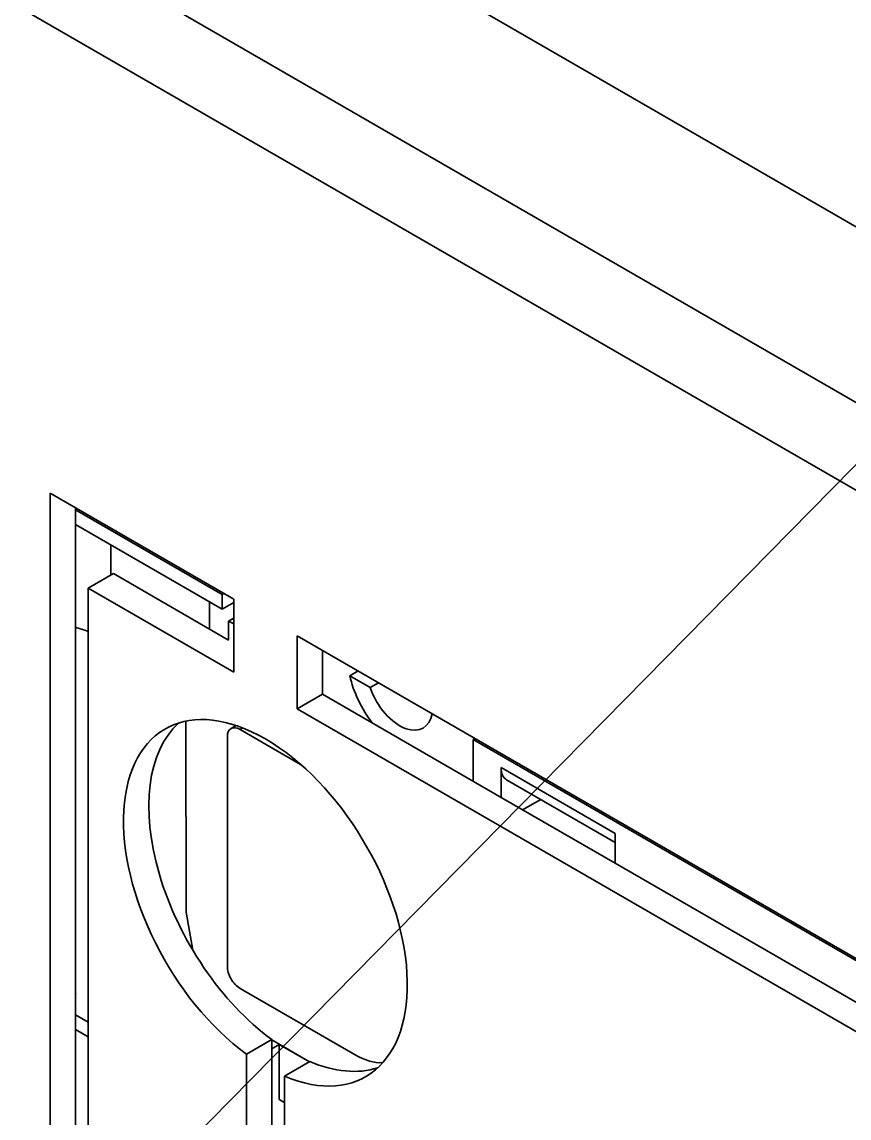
# Model space of a CAD drawing. Header units: millimetres. Extents: x -116965 to 323937, y 291661 to 566926.
# Drawn here: x -17859.2 to -17793.3, y 302712.5 to 302799.8 of the extents above; entities that cross this region are included whole.
import ezdxf

# ---------------------------------------------------------------- set-up
doc = ezdxf.new("R2010")
doc.units = ezdxf.units.MM
doc.layers.get('0').update_dxf_attribs({"lineweight": 18})
for name, color, linetype, lineweight in [('Symbols(Schneider)', 7, 'Continuous', 18), ('Visible Edges(Schneider)', 7, 'Continuous', 35), ('Visible Tangent Edges(Schneider)', 7, 'Continuous', 35)]:
    doc.layers.add(name, color=color, linetype=linetype, lineweight=lineweight)
doc.styles.add('schneder_1', font='micross.ttf')
doc.dimstyles.new('estilo_Schneider$7', dxfattribs={"dimscale": 5, "dimtxt": 3, "dimasz": 3, "dimexe": 2, "dimexo": 1, "dimgap": 0.3, "dimtad": 1, "dimtoh": 1, "dimrnd": 1e-08, "dimzin": 12, "dimtxsty": 'schneder_1', "dimblk": 'Filled-1', "dimcen": 0.09, "dimdle": 10, "dimclrd": 7, "dimclre": 7, "dimclrt": 7, "dimadec": 1, "dimazin": 3, "dimtfac": 0.5, "dimtdec": 3, "dimtmove": 0, "dimatfit": 3, "dimldrblk": 'Filled-1', "dimfxl": 1, "dimtolj": 1, "dimlwd": 15, "dimlwe": 25, "dimarcsym": 0})

# ---------------------------------------------------------------- blocks, each defined once
blk = doc.blocks.new('Filled-1')
at = {"color": 0}
for p, q in [((0, 0), (-1, 0.1667)), ((-1, 0.1667), (-1, -0.1667)), ((-1, 0), (0, 0)), ((-1, -0.1667), (0, 0))]:
    blk.add_line(p, q, dxfattribs=at)
at = {"color": 0, "flags": 128}
blk.add_lwpolyline([(-1, -0.1667), (0, 0), (-1, 0.1667), (-1, -0.1667)], dxfattribs=at)
at = {"color": 0}
blk.add_solid([(-1, -0.1667), (0, 0), (-1, 0.1667), (-1, -0.1667)], dxfattribs=at)

msp = doc.modelspace()

# ---------------------------------------------------------------- linework, layer by layer
at = {"layer": 'Visible Edges(Schneider)'}
for p, q in [((-17449.871435, 302585.558135), (-18057.983267, 302936.651665)), ((-17856.96291, 302762.271324), (-17842.315699, 302753.814752)), ((-17856.96291, 302701.617292), (-17856.96291, 302762.271324)), ((-17854.942605, 302761.1049), (-17854.942605, 302702.783716)), ((-17854.942605, 302760.929944), (-17843.24773, 302754.177904)), ((-17854.942605, 302759.76352), (-17843.24773, 302753.011481)), ((-17851.912148, 302755.855993), (-17853.932453, 302754.68957)), ((-17851.912148, 302755.855993), (-17842.723884, 302750.551147)), ((-17842.315699, 302747.982634), (-17853.932453, 302754.68957)), ((-17853.932453, 302754.68957), (-17853.932453, 302699.867657)), ((-17843.24773, 302754.177904), (-17843.096214, 302754.265383)), ((-17843.24773, 302753.011481), (-17843.24773, 302754.177904)), ((-17842.315699, 302753.814752), (-17842.315699, 302747.982634)), ((-17844.239058, 302751.425933), (-17844.239037, 302753.583812)), ((-17843.24773, 302753.011481), (-17842.315699, 302753.549589)), ((-17842.315699, 302752.30849), (-17842.723884, 302752.072823)), ((-17842.723884, 302752.072823), (-17842.315699, 302751.8454)), ((-17842.723884, 302750.547541), (-17842.723884, 302752.072823)), ((-17837.264936, 302745.066574), (-17837.264936, 302750.898693)), ((-17837.264936, 302750.898693), (-17771.60502, 302712.989923)), ((-17835.244631, 302749.732269), (-17835.244631, 302746.232998)), ((-17833.062561, 302747.710734), (-17832.402887, 302748.091588)), ((-17833.062561, 302747.710734), (-17831.439815, 302746.773846)), ((-17830.780151, 302747.154703), (-17831.439815, 302746.773846)), ((-17835.244631, 302746.232998), (-17837.264936, 302745.066574)), ((-17835.244631, 302746.232998), (-17821.003304, 302738.010764)), ((-17771.60502, 302707.157805), (-17837.264936, 302745.066574)), ((-17846.109182, 302728.877439), (-17846.131443, 302744.091638)), ((-17842.528946, 302743.506517), (-17842.122348, 302743.741267)), ((-17836.983562, 302740.646526), (-17841.814659, 302743.43576)), ((-17842.824813, 302742.85255), (-17842.824813, 302724.539728)), ((-17823.224998, 302739.293198), (-17823.224996, 302742.617259)), ((-17823.224996, 302742.617517), (-17823.073257, 302742.705123)), ((-17823.224996, 302742.617517), (-17771.605302, 302712.814805)), ((-17821.003768, 302740.395948), (-17821.003768, 302740.393988)), ((-17821.003753, 302740.317493), (-17821.003304, 302738.009762)), ((-17811.912255, 302734.424991), (-17820.561666, 302739.418731)), ((-17821.002435, 302738.010263), (-17811.911931, 302732.761858)), ((-17817.845022, 302737.850276), (-17819.285176, 302737.018803)), ((-17811.911931, 302732.760855), (-17811.912395, 302735.147041)), ((-17811.911063, 302732.761356), (-17771.60502, 302709.490652)), ((-17846.109182, 302728.877439), (-17845.585326, 302725.84401)), ((-17854.942605, 302722.437962), (-17854.864485, 302722.392859)), ((-17854.864485, 302722.392859), (-17854.942605, 302722.347756)), ((-17841.814661, 302722.790093), (-17832.622254, 302717.482854)), ((-17853.932453, 302720.105115), (-17854.942605, 302720.688326)), ((-17854.942605, 302719.521903), (-17853.932453, 302718.938691)), ((-17839.285241, 302718.70645), (-17841.305546, 302717.540026)), ((-17839.285241, 302718.70645), (-17839.285241, 302703.774125)), ((-17836.281086, 302716.941629), (-17839.285241, 302718.676078)), ((-17839.285241, 302717.980425), (-17838.683182, 302718.327944)), ((-17838.683182, 302718.327944), (-17836.281086, 302716.941089)), ((-17838.683182, 302713.935236), (-17838.683182, 302718.327944)), ((-17841.305546, 302702.607701), (-17841.305546, 302717.540026)), ((-17836.254783, 302716.956814), (-17838.275088, 302715.790391)), ((-17838.275088, 302715.790391), (-17838.275088, 302700.858066)), ((-17838.683182, 302713.935236), (-17838.275088, 302713.687284))]:
    msp.add_line(p, q, dxfattribs=at)
for centre, major_axis, start_param, end_param in [((-17859.687256, 302746.025937), (10.714286, 0), 1.003783251, 1.112039242), ((-17829.086751, 302746.755003), (2.928571, -5.072435), 4.210925439, 4.94786669), ((-17829.084523, 302746.755955), (-1.857143, 3.216666), 1.243769204, 2.556445117), ((-17839.790317, 302729.611461), (-8, 13.856406), 2.490526705, 8.505047583), ((-17829.084523, 302746.755955), (1.857143, -3.216666), 5.69803777, 6.876073669), ((-17837.770012, 302730.777884), (-8, 13.856406), 0.126607035, 2.221862276), ((-17841.814661, 302742.269338), (-0.714286, 1.237179), 5.497785311, 7.068583464), ((-17819.490237, 302741.274499), (-1.071429, -1.855769), 5.500484615, 6.283185307), ((-17819.490237, 302741.274499), (-1.071429, -1.855769), 0.782700724, 0.784703499), ((-17810.398864, 302736.025593), (-1.071429, -1.855769), 5.500484423, 5.561043242), ((-17841.814661, 302723.956516), (0.714286, -1.237179), 3.926990817, 5.497787144), ((-17832.622254, 302722.731761), (3.214286, -5.567306), 5.497787144, 6.000704022), ((-17837.770012, 302730.777884), (8, -13.856406), 5.632119358, 6.156578272)]:
    msp.add_ellipse(centre, major_axis=major_axis, ratio=0.577350269, start_param=start_param, end_param=end_param, dxfattribs=at)
at = {"layer": 'Visible Tangent Edges(Schneider)'}
for p, q in [((-18070.105097, 302929.653123), (-17461.993266, 302578.559593)), ((-17774.130402, 302751.773511), (-17940.805572, 302848.003465)), ((-17852.111112, 302755.741122), (-17852.111112, 302758.128756)), ((-17841.814659, 302743.43576), (-17841.607935, 302743.555113)), ((-17811.912395, 302735.147041), (-17821.003768, 302740.395948))]:
    msp.add_line(p, q, dxfattribs=at)

# ---------------------------------------------------------------- leaders
at = {"layer": 'Symbols(Schneider)', "color": 7, "linetype": 'Continuous', "lineweight": 18, "annotation_type": 0, "has_hookline": 1, "hookline_direction": 0, "text_width": 88.634038}
msp.add_leader([(-17887.522518, 302668.21034), (-17711.831809, 302846.749195), (-17696.831809, 302846.749195)], dimstyle='estilo_Schneider$7', override={"dimtad": 0}, dxfattribs=at)

doc.saveas('drawing.dxf')
